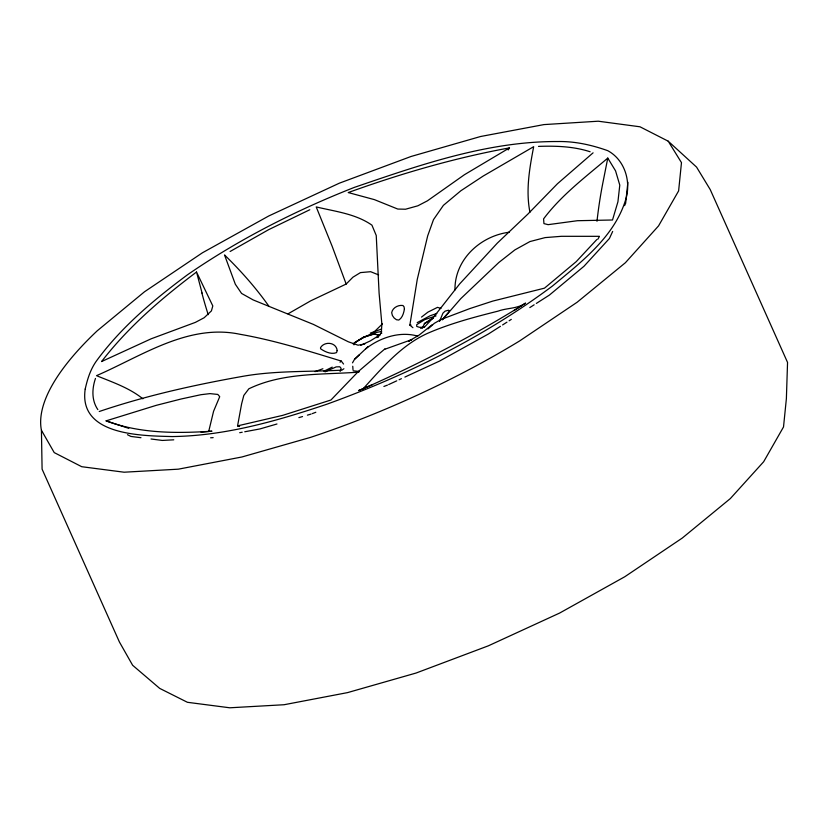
<?xml version="1.0" encoding="UTF-8"?>
<svg xmlns="http://www.w3.org/2000/svg" width="829" height="829" viewBox="0 0 829 829"><rect width="100%" height="100%" fill="white"/><g stroke="black" fill="none" stroke-linecap="round" stroke-linejoin="round"><path stroke-width="1.24" d="M376.822 337.693L381.288 333.02L381.868 324.18L379.102 293.217L376.242 235.488L371.931 225.156C355.61 213.737 335.154 211.488 316.212 206.918L332.056 246.026L346.17 284.046L310.678 300.854L288.005 313.849M627.885 182.256L625.646 203.292L624.558 205.644M412.904 327.693L409.858 325.113L417.256 279.446L427.681 235.871L433.494 219.633L443.391 205.354L460.872 190.753L483.183 176.059L533.679 146.671C529.555 168.256 525.617 190.359 529.938 212.245M239.591 426.531L237.571 425.878L241.622 403.827L243.809 395.433L248.845 388.801C282.948 372.356 322.077 374.843 358.926 372.128M454.966 289.984C454.51 259.632 480.364 235.882 509.255 232.224M439.484 321.476L442.945 313.165L445.08 311.144L448.676 310.191L449.339 310.927L448.81 312.046L442.106 319.807M607.781 158.09C585.388 177.105 561.285 195.261 543.586 218.877L543.948 223.602L548.104 224.659L577.419 220.711L612.507 219.996L617.926 201.799L619.781 185.126L615.564 170.878L607.781 158.09L603.035 182.007A242.192 104.661 89 0 0 596.984 221.27M95.47 378.449C91.957 388.687 91.48 400.345 97.843 409.609M208.69 431.515L213.571 411.298L219.726 396.666L217.799 394.438L209.955 393.62L200.887 394.708L181.209 398.977L156.256 405.34L106.112 420.863C139.863 433.608 176.463 433.494 211.965 431.194L201.001 432.199M340.118 371.444L341.144 368.356L339.766 366.76L336.159 366.895L325.051 371.838M355.009 342.522L363.672 337.279L373.972 334.097L379.723 335.206L373.61 333.963L363.589 337.061L355.009 342.522L353.952 344.833M433.142 317.87L424.396 323.693L433.215 318.087M384.718 349.289L411.754 339.631L408.635 341.185L419.111 335.103L431.961 324.875M378.148 337.362L379.205 335.051M422.448 327.952L424.562 323.32M612.662 231.446L609.419 238.483L583.968 266.285L549.399 295.083L536.342 303.414M597.854 239.218L599.45 236.327L561.44 236.306L545.14 237.602L529.949 241.56L514.892 249.892L498.809 262.513L460.841 298.575L442.499 319.652M352.491 362.853L354.532 359.33L359.413 354.729M508.198 149.945L509.493 147.883C454.52 157.935 400.77 173.634 348.232 192.556L374.418 199.634L397.775 209.053L405.516 209.229L417.837 205.81L427.391 200.846L464.509 174.67L509.493 147.883M372.356 384.729L358.522 390.594L363.195 388.708C382.231 367.827 401.277 345.206 427.567 333.341C450.199 323.476 474.178 317.124 498.063 311.134C506.975 307.849 517.7 308.813 525.545 303.103L514.021 310.523M596.818 239.55L576.228 261.643L544.477 288.16L492.727 301.103L469.867 308.575L441.111 319.455L434.355 323.289L428.023 328.926M374.231 331.828L382.449 323.87M346.17 284.046L352.905 277.218L360.449 272.606L370.656 271.705L378.594 274.896M340.035 362.211L341.247 361.05L343.548 364.024M384.894 348.905L358.346 371.496L330.947 400.013L282.762 415.35L237.571 425.878M365.548 348.947C379.9 337.724 399.588 330.926 417.754 336.118M354.532 359.33L368.18 346.46M593.077 152.837L557.43 183.769L527.855 214.12L497.327 243.104L459.712 283.86L432.583 318.419L424.914 326.667L420.697 328.502M421.505 317.103L427.919 312.129L437.515 307.352L440.945 308.419M196.525 272.026C161.717 298.264 128.277 326.854 101.584 361.548L151.179 338.792L195.364 322.388L204.162 317.735L211.416 310.896L212.804 305.942L196.525 272.026L202.089 293.083M343.911 368.729L341.931 370.138C308.958 371.952 275.808 370.501 243.073 376.283C194.421 384.905 146.08 395.64 99.231 411.516M352.905 343.745C361.724 338.367 371.247 332.605 381.692 331.538M380.024 334.875L370.18 340.978L360.791 345.299M500.415 326.336L488.436 333.973L439.691 361.009L404.884 377.071M502.592 324.947L506.944 322.17M509.12 320.782L511.296 319.393M529.804 307.58L534.156 304.803M521.545 305.766C470.81 337.165 417.754 364.584 363.195 388.708M230.099 251.498L268.596 229.695L309.797 209.747M417.194 322.636L430.158 315.745L436.8 313.486M323.921 371.205L332.253 367.133M388.646 384.573L396.77 380.822M399.091 379.755L401.412 378.677M370.262 333.123L381.35 329.103M312.243 413.63L315.828 412.272M383.9 386.459L387.485 385.102M315.02 371.62L322.895 368.75M276.969 423.992L259.923 428.935L244.752 431.764M298.875 417.619L302.523 416.562M307.393 415.153L311.051 414.085M436.033 315.89L424.769 319.611L416.666 324.719L416.759 326.439L419.495 327.31L424.51 327.237M239.695 432.707L242.223 432.23M364.791 343.994L358.055 345.196L348.294 341.776L313.393 324.398L253.187 299.943L241.571 293.435L235.322 284.223L224.524 254.938C240.721 270.72 255.809 287.694 268.865 306.181M409.858 325.113L411.008 325.041M173.769 439.816L162.339 440.437L151.033 438.997M210.607 437.785L213.157 437.65M538.487 146.391C555.834 145.79 573.471 146.35 590.113 151.759M353.092 370.791L359.081 371.413M140.971 437.712L130.92 436.437L127.459 434.697M381.288 333.02L381.827 333.123M106.112 420.863L128.754 428.334M341.247 361.05C307.787 350.822 274.42 340.273 239.871 334.253C188.193 323.403 141.78 356.055 96.496 375.661C112.423 382.179 129.376 387.879 142.857 398.801M668.195 141.179L639.988 126.785L598.248 121.21L543.917 124.599L480.582 136.505L411.039 156.484L339.33 183.188L268.762 215.975L202.452 252.772L144.515 291.767L97.2 330.833A346.46 112.226 -24.1 0 0 41.429 430.313L42.092 469.152L119.417 641.998L132.63 665.272L159.696 688.391L187.427 702.298L229.788 707.79L284.067 704.733L347.569 692.609L416.054 673.044L488.405 645.801L559.637 613.056L624.817 576.725L682.236 538.083L730.328 498.581L763.664 461.732L783.519 426.945L786.379 398.666L787.55 362.439L710.235 189.592L696.567 167.106L668.195 141.179L681.479 162.629L678.619 190.898L658.547 225.902L625.398 262.72L577.119 302.253L519.7 340.895A347.133 112.433 -24.1 0 1 310.388 437.422L241.902 456.986L178.339 469.173L124.101 472.209L81.729 466.706L54.227 452.603L41.45 430.313M352.75 366.252L353.009 369.661M208.214 314.668A243.322 82.237 60.4 0 1 201.851 292.896M85.211 389.05C78.289 435.526 141.376 435.722 172.111 436.562C225.136 435.888 276.741 421.039 326.647 404.293C406.645 375.423 484.219 336.926 552.518 285.984C581.461 261.85 614.838 236.576 625.926 198.856C631.17 181.033 624.589 159.779 607.771 150.681C591.709 144.971 574.901 141.199 557.772 141.531C487.587 141.21 419.909 164.971 354.294 187.406C295.829 210.442 239.301 239.063 187.52 274.762C154.256 299.466 122.039 326.377 97.252 359.879C90.724 368.48 87.522 378.656 85.211 389.05M404.407 309.176C403.65 313.165 402.459 317.776 398.801 320.056L396.459 319.725L394.189 318.056L392.418 315.538L391.682 312.699C392.521 307.735 398.293 304.699 402.977 305.528L404.075 306.865L404.407 309.176M337.175 350.574L336.533 352.626C331.144 354.729 325.061 351.828 320.585 348.791L320.554 347.6C324.616 340.968 336.356 342.17 337.175 350.574"/></g></svg>
